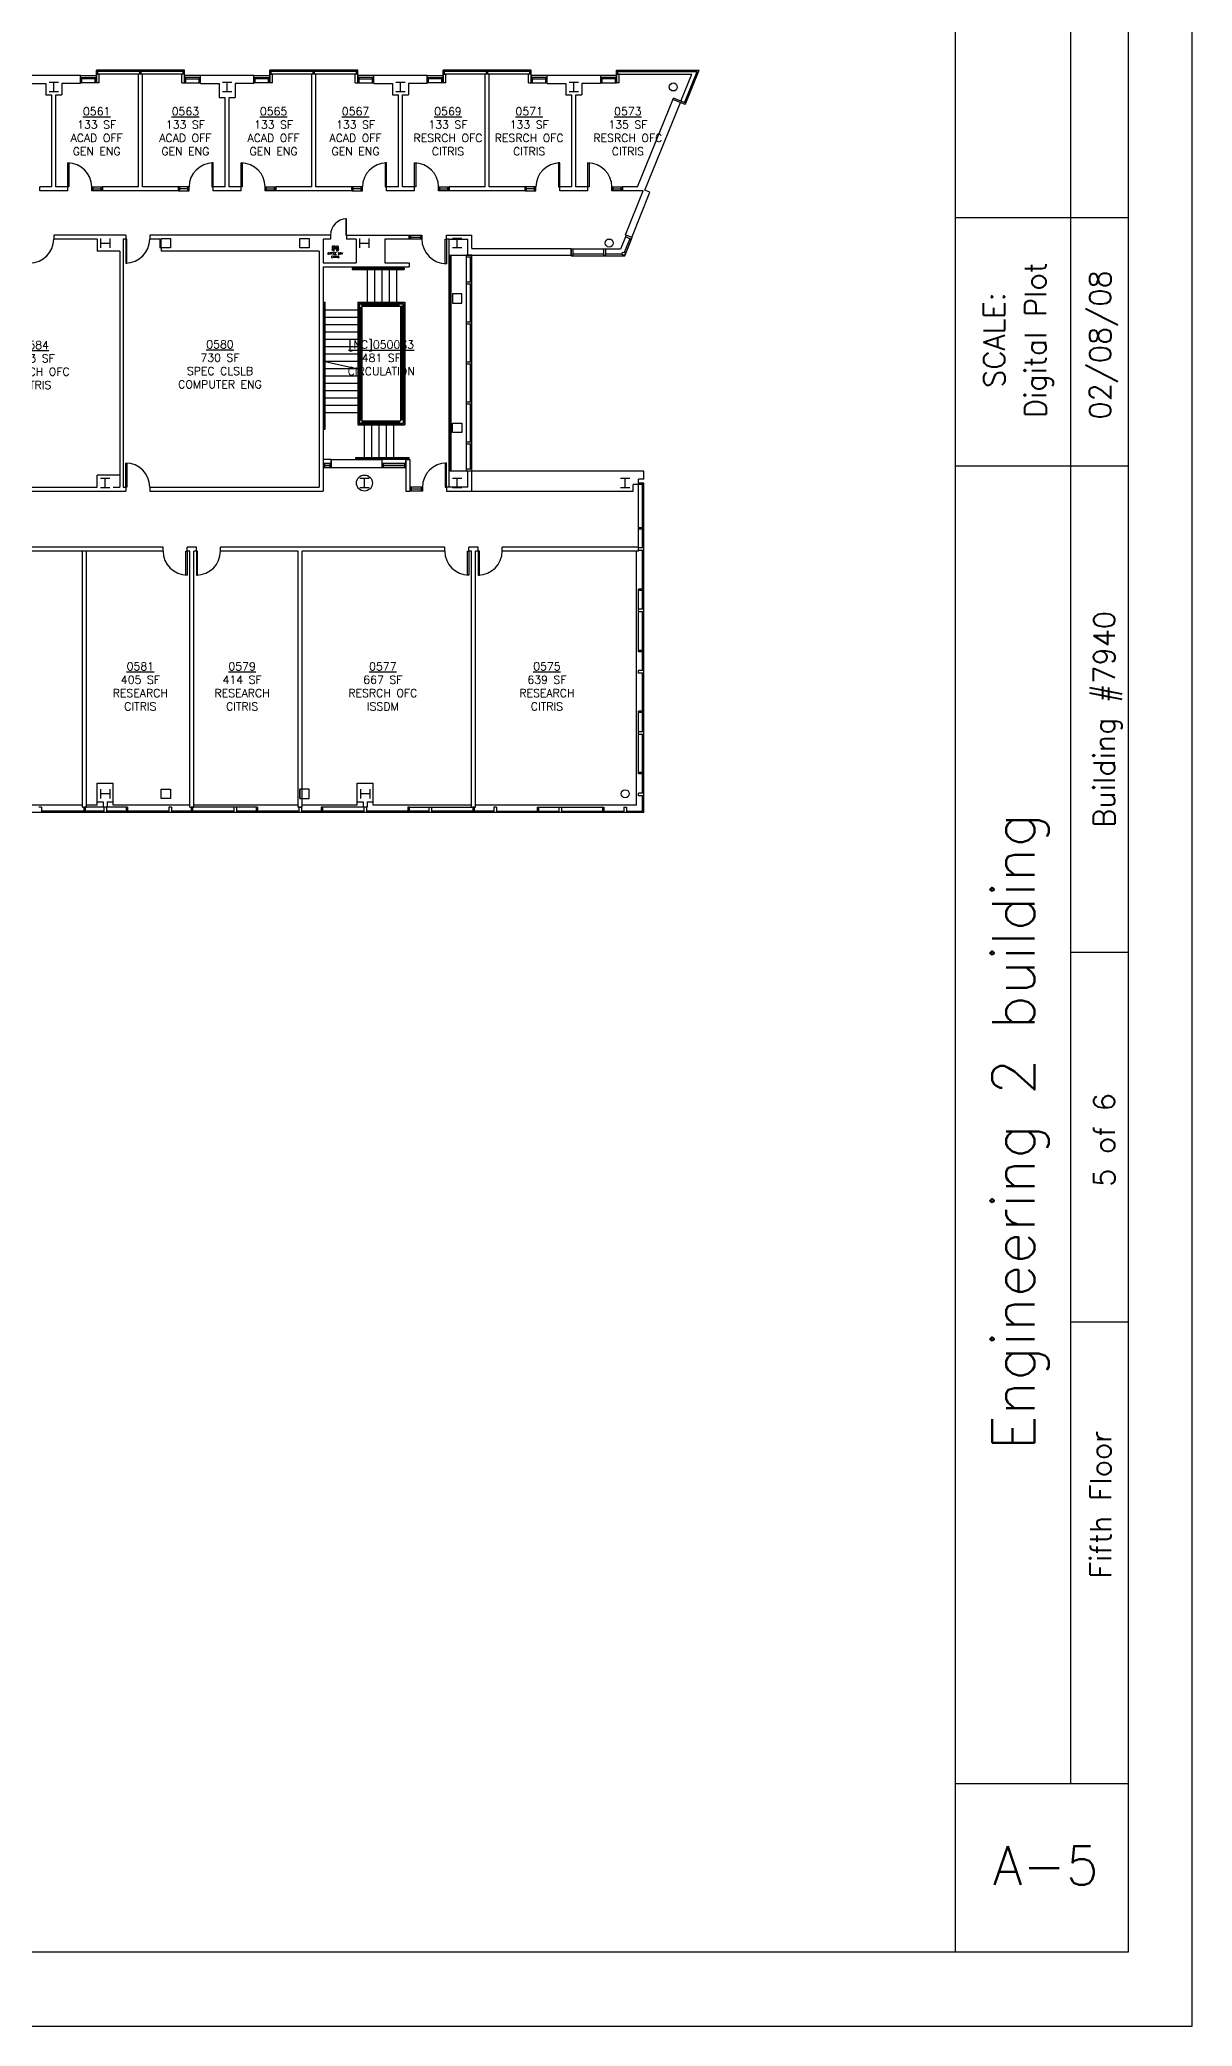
# Model space of a CAD drawing. Header units: inches. Extents: x 694 to 6809, y 464 to 5051.
# Drawn here: x 5081 to 6809, y 464 to 3444 of the extents above; entities that cross this region are included whole.
import ezdxf
from ezdxf.enums import TextEntityAlignment as Align

# ---------------------------------------------------------------- set-up
doc = ezdxf.new("R2010")
doc.units = ezdxf.units.IN
doc.header["$LTSCALE"] = 48
doc.header["$MEASUREMENT"] = 0
for name, color, linetype in [('a-anno-mtlb', 7, 'Continuous'), ('A-AREA-IDEN-UCSC', 7, 'Continuous'), ('a-cols', 1, 'Continuous'), ('a-door', 3, 'Continuous'), ('a-flor-hral', 4, 'Continuous'), ('a-flor-strs', 9, 'Continuous'), ('a-glaz', 5, 'Continuous'), ('a-wall', 7, 'Continuous')]:
    doc.layers.add(name, color=color, linetype=linetype)
doc.styles.get("Standard").update_dxf_attribs({"font": 'romans.shx'})

# ---------------------------------------------------------------- blocks, each defined once
blk = doc.blocks.new('A-ANNO-MTLB')
at = {"layer": 'a-anno-mtlb'}
for p, q in [((5143.6, 99.5), (5143.6, 3995.9)), ((5298.1, 324.6), (5298.1, 3995.9)), ((5375.3, 2421.6), (5143.6, 2421.6)), ((5143.6, 2089.8), (5375.3, 2089.8)), ((5375.3, 1437.7), (5298.1, 1437.7)), ((5375.3, 942.8), (5298.1, 942.8)), ((5375.3, 324.6), (5143.6, 324.6))]:
    blk.add_line(p, q, dxfattribs=at)
for points in [[(5460.6, 4095.5), (0, 4095.5), (0, 0), (5460.6, 0)], [(170.6, 99.5), (5375.3, 99.5), (5375.3, 3995.9), (170.6, 3995.9)]]:
    blk.add_lwpolyline(points, close=True, dxfattribs=at)
at = {"layer": 'a-anno-mtlb', "insert": (5195.4, 2258.1), "char_height": 28.44, "width": 270.187, "attachment_point": 5, "rotation": 90}
blk.add_mtext('SCALE:', dxfattribs=at)
at = {"layer": 'a-anno-mtlb'}
for tag, height, p in [('SYSTEM', 56.9, (5218.6, 3186.2)), ('ADDRESS', 28.4, (5336.8, 3182.1)), ('SCALE', 28.4, (5250.6, 2258.1)), ('DATE', 28.4, (5337.2, 2251.5)), ('BLDG_ID', 28.4, (5342.9, 1750.3)), ('BLDG_NAME', 56.9, (5221.1, 1198.2)), ('FLOOR_ID', 28.4, (5342.9, 1187)), ('FLOOR_NAME', 28.4, (5338, 698.6))]:
    blk.add_attdef(tag, text='', height=height, rotation=90, dxfattribs=at).set_placement(p, align=Align.MIDDLE_CENTER)
blk.add_attdef('NUMBER', text='', height=51.8, dxfattribs=at).set_placement((5264.6, 215.3), align=Align.MIDDLE_CENTER)

msp = doc.modelspace()

# ---------------------------------------------------------------- linework, layer by layer
at = {"layer": 'a-cols'}
for p, q in [((5095.1, 3379.7), (5109.1, 3379.7)), ((5102.1, 3365.7), (5102.1, 3379.7)), ((5355.1, 3379.7), (5369.1, 3379.7)), ((5362.1, 3365.7), (5362.1, 3379.7)), ((5615.1, 3379.7), (5629.1, 3379.7)), ((5622.1, 3365.7), (5622.1, 3379.7)), ((5875.1, 3379.7), (5889.1, 3379.7)), ((5882.1, 3365.7), (5882.1, 3379.7)), ((5095.1, 3365.7), (5109.1, 3365.7)), ((5355.1, 3365.7), (5369.1, 3365.7)), ((5615.1, 3365.7), (5629.1, 3365.7)), ((5875.1, 3365.7), (5889.1, 3365.7)), ((5172.1, 3145.7), (5172.1, 3131.7)), ((5172.1, 3138.7), (5186.1, 3138.7)), ((5186.1, 3145.7), (5186.1, 3131.7)), ((5263.1, 3145.7), (5277.1, 3145.7)), ((5263.1, 3131.7), (5263.1, 3145.7)), ((5277.1, 3131.7), (5263.1, 3131.7)), ((5277.1, 3145.7), (5277.1, 3131.7)), ((5471.1, 3145.7), (5485.1, 3145.7)), ((5471.1, 3131.7), (5471.1, 3145.7)), ((5485.1, 3131.7), (5471.1, 3131.7)), ((5485.1, 3145.7), (5485.1, 3131.7)), ((5561.1, 3131.7), (5561.1, 3145.7)), ((5561.1, 3138.7), (5575.1, 3138.7)), ((5575.1, 3131.7), (5575.1, 3145.7)), ((5714.1, 3145.7), (5700.1, 3145.7)), ((5714.1, 3131.7), (5700.1, 3131.7)), ((5707.1, 3131.7), (5707.1, 3145.7)), ((5700.1, 3062.7), (5700.1, 3048.7)), ((5714.1, 3062.7), (5700.1, 3062.7)), ((5700.1, 3048.7), (5714.1, 3048.7)), ((5714.1, 3048.7), (5714.1, 3062.7)), ((5700.1, 2854.7), (5700.1, 2868.7)), ((5700.1, 2868.7), (5714.1, 2868.7)), ((5714.1, 2868.7), (5714.1, 2854.7)), ((5714.1, 2854.7), (5700.1, 2854.7)), ((5186.1, 2785.7), (5172.1, 2785.7)), ((5186.1, 2771.7), (5172.1, 2771.7)), ((5179.1, 2771.7), (5179.1, 2785.7)), ((5575.1, 2785.7), (5561.1, 2785.7)), ((5575.1, 2771.7), (5561.1, 2771.7)), ((5568.1, 2771.7), (5568.1, 2785.7)), ((5714.1, 2785.7), (5700.1, 2785.7)), ((5714.1, 2771.7), (5700.1, 2771.7)), ((5707.1, 2771.7), (5707.1, 2785.7)), ((5966.1, 2785.7), (5952.1, 2785.7)), ((5966.1, 2771.7), (5952.1, 2771.7)), ((5959.1, 2771.7), (5959.1, 2785.7)), ((5172.1, 2319.7), (5172.1, 2305.7)), ((5186.1, 2312.7), (5172.1, 2312.7)), ((5186.1, 2319.7), (5186.1, 2305.7)), ((5263.1, 2319.7), (5277.1, 2319.7)), ((5263.1, 2305.7), (5263.1, 2319.7)), ((5277.1, 2305.7), (5263.1, 2305.7)), ((5277.1, 2319.7), (5277.1, 2305.7)), ((5485.1, 2319.7), (5471.1, 2319.7)), ((5471.1, 2319.7), (5471.1, 2305.7)), ((5471.1, 2305.7), (5485.1, 2305.7)), ((5485.1, 2305.7), (5485.1, 2319.7)), ((5562.1, 2319.7), (5562.1, 2305.7)), ((5576.1, 2312.7), (5562.1, 2312.7)), ((5576.1, 2319.7), (5576.1, 2305.7))]:
    msp.add_line(p, q, dxfattribs=at)
for centre, radius in [((6031.1, 3372.7), 6), ((5935.1, 3138.7), 6), ((5568, 2778.7), 12), ((5959.1, 2312.7), 6)]:
    msp.add_circle(centre, radius, dxfattribs=at)
at = {"layer": 'a-door'}
for p, q in [((5123.1, 3222.7), (5123.1, 3258.7)), ((5123.1, 3258.7), (5124.9, 3258.7)), ((5124.9, 3258.7), (5124.9, 3222.7)), ((5341.1, 3258.7), (5339.3, 3258.7)), ((5339.3, 3258.7), (5339.3, 3222.7)), ((5341.1, 3222.7), (5341.1, 3258.7)), ((5383.1, 3222.7), (5383.1, 3258.7)), ((5383.1, 3258.7), (5384.9, 3258.7)), ((5384.9, 3258.7), (5384.9, 3222.7)), ((5601.1, 3258.7), (5599.3, 3258.7)), ((5599.3, 3258.7), (5599.3, 3222.7)), ((5601.1, 3222.7), (5601.1, 3258.7)), ((5643.1, 3222.7), (5643.1, 3258.7)), ((5643.1, 3258.7), (5644.9, 3258.7)), ((5644.9, 3258.7), (5644.9, 3222.7)), ((5861.1, 3258.7), (5859.3, 3258.7)), ((5859.3, 3258.7), (5859.3, 3222.7)), ((5861.1, 3222.7), (5861.1, 3258.7)), ((5903.1, 3222.7), (5903.1, 3258.7)), ((5903.1, 3258.7), (5904.9, 3258.7)), ((5904.9, 3258.7), (5904.9, 3222.7)), ((5124.9, 3222.7), (5123.1, 3222.7)), ((5339.3, 3222.7), (5341.1, 3222.7)), ((5384.9, 3222.7), (5383.1, 3222.7)), ((5599.3, 3222.7), (5601.1, 3222.7)), ((5644.9, 3222.7), (5643.1, 3222.7)), ((5859.3, 3222.7), (5861.1, 3222.7)), ((5904.9, 3222.7), (5903.1, 3222.7)), ((5541.1, 3174.7), (5539.9, 3174.7)), ((5539.9, 3174.7), (5539.9, 3150.7)), ((5541.1, 3150.7), (5541.1, 3174.7)), ((5210.1, 3144.7), (5210.1, 3108.7)), ((5211.9, 3144.7), (5210.1, 3144.7)), ((5211.9, 3108.7), (5211.9, 3144.7)), ((5539.9, 3150.7), (5541.1, 3150.7)), ((5689.3, 3107.7), (5689.3, 3144.7)), ((5689.3, 3144.7), (5691.1, 3144.7)), ((5691.1, 3144.7), (5691.1, 3107.7)), ((5210.1, 3108.7), (5211.9, 3108.7)), ((5691.1, 3107.7), (5689.3, 3107.7)), ((5210.1, 2772.7), (5210.1, 2808.7)), ((5210.1, 2808.7), (5211.9, 2808.7)), ((5211.9, 2808.7), (5211.9, 2772.7)), ((5691.1, 2808.7), (5689.3, 2808.7)), ((5689.3, 2808.7), (5689.3, 2772.7)), ((5691.1, 2772.7), (5691.1, 2808.7)), ((5211.9, 2772.7), (5210.1, 2772.7)), ((5689.3, 2772.7), (5691.1, 2772.7)), ((5300.3, 2640.7), (5300.3, 2676.7)), ((5300.3, 2676.7), (5302.1, 2676.7)), ((5302.1, 2676.7), (5302.1, 2640.7)), ((5316.1, 2676.7), (5316.1, 2640.7)), ((5317.9, 2676.7), (5316.1, 2676.7)), ((5317.9, 2640.7), (5317.9, 2676.7)), ((5722.8, 2640.7), (5722.8, 2676.7)), ((5722.8, 2676.7), (5724.6, 2676.7)), ((5724.6, 2676.7), (5724.6, 2640.7)), ((5738.6, 2676.7), (5738.6, 2640.7)), ((5740.4, 2676.7), (5738.6, 2676.7)), ((5740.4, 2640.7), (5740.4, 2676.7)), ((5302.1, 2640.7), (5300.3, 2640.7)), ((5316.1, 2640.7), (5317.9, 2640.7)), ((5724.6, 2640.7), (5722.8, 2640.7)), ((5738.6, 2640.7), (5740.4, 2640.7))]:
    msp.add_line(p, q, dxfattribs=at)
for centre, radius, start, end in [((5123.1, 3222.7), 36, 0, 90), ((5341.1, 3222.7), 36, 90, 180), ((5383.1, 3222.7), 36, 0, 90), ((5601.1, 3222.7), 36, 90, 180), ((5643.1, 3222.7), 36, 0, 90), ((5861.1, 3222.7), 36, 90, 180), ((5903.1, 3222.7), 36, 0, 90), ((5541.1, 3150.7), 24, 90, 180), ((5066.1, 3144.7), 36, 270, 0), ((5210.1, 3144.7), 36, 270, 0), ((5691.1, 3144.7), 37, 180, 270), ((5210.1, 2772.7), 36, 0, 90), ((5691.1, 2772.7), 36, 90, 180), ((5302.1, 2676.7), 36, 180, 270), ((5316.1, 2676.7), 36, 270, 0), ((5724.6, 2676.7), 36, 180, 270), ((5738.6, 2676.7), 36, 270, 0)]:
    msp.add_arc(centre, radius, start, end, dxfattribs=at)
at = {"layer": 'a-flor-hral', "ltscale": 0.4}
for p, q in [((5549.6, 3101.2), (5627.6, 3101.2)), ((5549.6, 3101.2), (5549.6, 3099.2)), ((5549.6, 3099.2), (5627.6, 3099.2)), ((5627.6, 3101.2), (5627.6, 3099.2)), ((5507.1, 3050.2), (5509.1, 3050.2)), ((5507.1, 2961.6), (5507.1, 3050.2)), ((5509.1, 2961.2), (5509.1, 3050.2)), ((5558.1, 3050.2), (5628.6, 3050.2)), ((5560.1, 3048.2), (5626.6, 3048.2))]:
    msp.add_line(p, q, dxfattribs=at)
at = {"layer": 'a-flor-hral'}
for p, q in [((5695.1, 2796.7), (5695.1, 3120.7)), ((5695.1, 3120.7), (5696.1, 3120.7)), ((5696.1, 2796.7), (5696.1, 3120.7)), ((5697.1, 2796.7), (5697.1, 3120.7)), ((5697.1, 3120.7), (5698.1, 3120.7)), ((5698.1, 2796.7), (5698.1, 3120.7)), ((5558.1, 3050.2), (5558.1, 2866.2)), ((5560.1, 3048.2), (5560.1, 2868.2)), ((5561.1, 3041.2), (5563.6, 3041.2)), ((5561.1, 3041.2), (5561.1, 3040.2)), ((5561.1, 3040.2), (5563.6, 3040.2)), ((5561.6, 3042.2), (5561.6, 3041.2)), ((5561.6, 3042.2), (5563.1, 3042.2)), ((5561.6, 3040.2), (5561.6, 2985.7)), ((5563.1, 3041.2), (5563.1, 3042.2)), ((5563.1, 2985.7), (5563.1, 3040.2)), ((5563.6, 3040.2), (5563.6, 3041.2)), ((5564.1, 3046.7), (5565.1, 3046.7)), ((5564.1, 3045.2), (5564.1, 3046.7)), ((5565.1, 3046.7), (5564.1, 3046.7)), ((5564.1, 3045.2), (5565.1, 3045.2)), ((5565.1, 3045.2), (5564.1, 3045.2)), ((5565.1, 3044.7), (5565.1, 3047.2)), ((5566.1, 3047.2), (5565.1, 3047.2)), ((5566.1, 3044.7), (5565.1, 3044.7)), ((5566.1, 3044.7), (5566.1, 3047.2)), ((5566.1, 3046.7), (5618.1, 3046.7)), ((5566.1, 3045.2), (5618.1, 3045.2)), ((5618.1, 3047.2), (5619.1, 3047.2)), ((5618.1, 3044.7), (5618.1, 3047.2)), ((5618.1, 3044.7), (5619.1, 3044.7)), ((5619.1, 3044.7), (5619.1, 3047.2)), ((5619.1, 3046.7), (5620.1, 3046.7)), ((5619.1, 3045.2), (5620.1, 3045.2)), ((5620.1, 3045.2), (5620.1, 3046.7)), ((5625.6, 3043.2), (5623.1, 3043.2)), ((5623.1, 3042.2), (5623.1, 3043.2)), ((5625.6, 3042.2), (5623.1, 3042.2)), ((5625.1, 3044.2), (5623.6, 3044.2)), ((5623.6, 3043.2), (5623.6, 3044.2)), ((5623.6, 2985.7), (5623.6, 3042.2)), ((5625.1, 3044.2), (5625.1, 3043.2)), ((5625.1, 3042.2), (5625.1, 2985.7)), ((5625.6, 3043.2), (5625.6, 3042.2)), ((5626.6, 3048.2), (5626.6, 2868.2)), ((5628.6, 3050.2), (5628.6, 2866.2)), ((5561.1, 2985.7), (5563.6, 2985.7)), ((5561.1, 2985.7), (5561.1, 2984.7)), ((5561.1, 2984.7), (5563.6, 2984.7)), ((5561.6, 2984.7), (5561.6, 2930.7)), ((5563.1, 2930.7), (5563.1, 2984.7)), ((5563.6, 2984.7), (5563.6, 2985.7)), ((5625.6, 2985.7), (5623.1, 2985.7)), ((5623.1, 2984.7), (5623.1, 2985.7)), ((5625.6, 2984.7), (5623.1, 2984.7)), ((5623.6, 2930.7), (5623.6, 2984.7)), ((5625.1, 2984.7), (5625.1, 2930.7)), ((5625.6, 2985.7), (5625.6, 2984.7)), ((5507.1, 2859.7), (5507.1, 2961.6)), ((5509.1, 2859.7), (5509.1, 2961.2)), ((5561.1, 2930.7), (5563.6, 2930.7)), ((5561.1, 2930.7), (5561.1, 2929.7)), ((5561.1, 2929.7), (5563.6, 2929.7)), ((5561.6, 2929.7), (5561.6, 2875.7)), ((5563.1, 2875.7), (5563.1, 2929.7)), ((5563.6, 2930.7), (5563.6, 2929.7)), ((5625.6, 2930.7), (5623.1, 2930.7)), ((5623.1, 2930.7), (5623.1, 2929.7)), ((5625.6, 2929.7), (5623.1, 2929.7)), ((5623.6, 2875.7), (5623.6, 2929.7)), ((5625.1, 2929.7), (5625.1, 2875.7)), ((5625.6, 2930.7), (5625.6, 2929.7)), ((5558.1, 2866.2), (5628.6, 2866.2)), ((5560.1, 2868.2), (5626.6, 2868.2)), ((5561.1, 2875.7), (5561.1, 2874.7)), ((5561.1, 2875.7), (5563.6, 2875.7)), ((5561.1, 2874.7), (5563.6, 2874.7)), ((5561.6, 2874.7), (5561.6, 2873.7)), ((5561.6, 2873.7), (5563.1, 2873.7)), ((5563.1, 2873.7), (5563.1, 2874.7)), ((5563.6, 2874.7), (5563.6, 2875.7)), ((5564.1, 2871.2), (5565.1, 2871.2)), ((5564.1, 2871.2), (5564.1, 2869.7)), ((5565.1, 2871.2), (5564.1, 2871.2)), ((5564.1, 2869.7), (5565.1, 2869.7)), ((5565.1, 2869.7), (5564.1, 2869.7)), ((5565.1, 2871.7), (5565.1, 2869.2)), ((5566.1, 2871.7), (5565.1, 2871.7)), ((5566.1, 2869.2), (5565.1, 2869.2)), ((5566.1, 2871.7), (5566.1, 2869.2)), ((5566.1, 2871.2), (5618.1, 2871.2)), ((5566.1, 2869.7), (5618.1, 2869.7)), ((5618.1, 2871.7), (5618.1, 2869.2)), ((5618.1, 2871.7), (5619.1, 2871.7)), ((5618.1, 2869.2), (5619.1, 2869.2)), ((5619.1, 2871.7), (5619.1, 2869.2)), ((5619.1, 2871.2), (5620.1, 2871.2)), ((5619.1, 2869.7), (5620.1, 2869.7)), ((5620.1, 2871.2), (5620.1, 2869.7)), ((5625.6, 2875.7), (5623.1, 2875.7)), ((5623.1, 2874.7), (5623.1, 2875.7)), ((5625.6, 2874.7), (5623.1, 2874.7)), ((5623.6, 2873.7), (5623.6, 2874.7)), ((5625.1, 2873.7), (5623.6, 2873.7)), ((5625.1, 2874.7), (5625.1, 2873.7)), ((5625.6, 2875.7), (5625.6, 2874.7)), ((5507.1, 2859.7), (5509.1, 2859.7)), ((5555.1, 2817.2), (5635.1, 2817.2)), ((5555.1, 2815.2), (5555.1, 2817.2)), ((5555.1, 2815.2), (5635.1, 2815.2)), ((5635.1, 2815.2), (5635.1, 2817.2)), ((5696.1, 2796.7), (5695.1, 2796.7)), ((5698.1, 2796.7), (5697.1, 2796.7))]:
    msp.add_line(p, q, dxfattribs=at)
at = {"layer": 'a-flor-strs', "ltscale": 0.4}
for p, q in [((5572.6, 3050.2), (5572.6, 3099.2)), ((5583.6, 3050.2), (5583.6, 3099.2)), ((5594.6, 3050.2), (5594.6, 3099.2)), ((5605.6, 3050.2), (5605.6, 3099.2)), ((5616.6, 3050.2), (5616.6, 3099.2)), ((5558.1, 3038.2), (5509.1, 3038.2)), ((5558.1, 3027.2), (5509.1, 3027.2)), ((5558.1, 3016.2), (5509.1, 3016.2)), ((5558.1, 3005.2), (5509.1, 3005.2)), ((5558.1, 2994.2), (5509.1, 2994.2)), ((5558.1, 2983.2), (5509.1, 2983.2)), ((5558.1, 2972.2), (5509.1, 2972.2)), ((5558.1, 2961.2), (5509.1, 2961.2)), ((5567.6, 2866.2), (5567.6, 2817.2)), ((5578.6, 2866.2), (5578.6, 2817.2)), ((5589.6, 2866.2), (5589.6, 2817.2)), ((5600.6, 2866.2), (5600.6, 2817.2)), ((5611.6, 2866.2), (5611.6, 2817.2))]:
    msp.add_line(p, q, dxfattribs=at)
at = {"layer": 'a-flor-strs'}
for p, q in [((5509.1, 2961.2), (5558.1, 2950.2)), ((5558.1, 2950.2), (5509.1, 2950.2)), ((5558.1, 2939.2), (5509.1, 2939.2)), ((5558.1, 2928.2), (5509.1, 2928.2)), ((5558.1, 2917.2), (5509.1, 2917.2)), ((5558.1, 2906.2), (5509.1, 2906.2)), ((5558.1, 2895.2), (5509.1, 2895.2)), ((5558.1, 2884.2), (5509.1, 2884.2))]:
    msp.add_line(p, q, dxfattribs=at)
at = {"layer": 'a-glaz'}
for p, q in [((5298.1, 3397.7), (5166.1, 3397.7)), ((5166.1, 3391.7), (5166.1, 3397.7)), ((5168.1, 3391.7), (5168.1, 3397.7)), ((5231.1, 3391.7), (5231.1, 3397.7)), ((5233.1, 3391.7), (5233.1, 3397.7)), ((5296.1, 3391.7), (5296.1, 3397.7)), ((5298.1, 3391.7), (5298.1, 3397.7)), ((5558.1, 3397.7), (5426.1, 3397.7)), ((5426.1, 3391.7), (5426.1, 3397.7)), ((5428.1, 3391.7), (5428.1, 3397.7)), ((5491.1, 3391.7), (5491.1, 3397.7)), ((5493.1, 3391.7), (5493.1, 3397.7)), ((5556.1, 3391.7), (5556.1, 3397.7)), ((5558.1, 3391.7), (5558.1, 3397.7)), ((5818.1, 3397.7), (5686.1, 3397.7)), ((5686.1, 3391.7), (5686.1, 3397.7)), ((5688.1, 3391.7), (5688.1, 3397.7)), ((5751.1, 3391.7), (5751.1, 3397.7)), ((5753.1, 3391.7), (5753.1, 3397.7)), ((5816.1, 3391.7), (5816.1, 3397.7)), ((5818.1, 3391.7), (5818.1, 3397.7)), ((5946.1, 3397.7), (6070, 3397.7)), ((5946.1, 3391.7), (5946.1, 3397.7)), ((5948.1, 3391.7), (5948.1, 3397.7)), ((6050, 3348.2), (6070, 3397.7)), ((5142.1, 3389.7), (5166.1, 3389.7)), ((5142.1, 3378.7), (5142.1, 3389.7)), ((5142.1, 3386.7), (5166.1, 3386.7)), ((5166.1, 3378.7), (5142.1, 3378.7)), ((5144.1, 3378.7), (5144.1, 3386.7)), ((5164.1, 3384.7), (5144.1, 3384.7)), ((5164.1, 3378.7), (5164.1, 3386.7)), ((5298.1, 3391.7), (5166.1, 3391.7)), ((5166.1, 3389.7), (5166.1, 3378.7)), ((5231.1, 3395.7), (5168.1, 3395.7)), ((5296.1, 3395.7), (5233.1, 3395.7)), ((5322.1, 3389.7), (5298.1, 3389.7)), ((5298.1, 3389.7), (5298.1, 3378.7)), ((5322.1, 3386.7), (5298.1, 3386.7)), ((5298.1, 3378.7), (5322.1, 3378.7)), ((5300.1, 3378.7), (5300.1, 3386.7)), ((5300.1, 3384.7), (5320.1, 3384.7)), ((5320.1, 3378.7), (5320.1, 3386.7)), ((5322.1, 3378.7), (5322.1, 3389.7)), ((5402.1, 3389.7), (5426.1, 3389.7)), ((5402.1, 3378.7), (5402.1, 3389.7)), ((5402.1, 3386.7), (5426.1, 3386.7)), ((5426.1, 3378.7), (5402.1, 3378.7)), ((5404.1, 3378.7), (5404.1, 3386.7)), ((5424.1, 3384.7), (5404.1, 3384.7)), ((5424.1, 3378.7), (5424.1, 3386.7)), ((5558.1, 3391.7), (5426.1, 3391.7)), ((5426.1, 3389.7), (5426.1, 3378.7)), ((5491.1, 3395.7), (5428.1, 3395.7)), ((5556.1, 3395.7), (5493.1, 3395.7)), ((5582.1, 3389.7), (5558.1, 3389.7)), ((5558.1, 3389.7), (5558.1, 3378.7)), ((5582.1, 3386.7), (5558.1, 3386.7)), ((5558.1, 3378.7), (5582.1, 3378.7)), ((5560.1, 3378.7), (5560.1, 3386.7)), ((5560.1, 3384.7), (5580.1, 3384.7)), ((5580.1, 3378.7), (5580.1, 3386.7)), ((5582.1, 3378.7), (5582.1, 3389.7)), ((5662.1, 3389.7), (5686.1, 3389.7)), ((5662.1, 3378.7), (5662.1, 3389.7)), ((5662.1, 3386.7), (5686.1, 3386.7)), ((5686.1, 3378.7), (5662.1, 3378.7)), ((5664.1, 3378.7), (5664.1, 3386.7)), ((5684.1, 3384.7), (5664.1, 3384.7)), ((5684.1, 3378.7), (5684.1, 3386.7)), ((5818.1, 3391.7), (5686.1, 3391.7)), ((5686.1, 3389.7), (5686.1, 3378.7)), ((5751.1, 3395.7), (5688.1, 3395.7)), ((5816.1, 3395.7), (5753.1, 3395.7)), ((5842.1, 3389.7), (5818.1, 3389.7)), ((5818.1, 3389.7), (5818.1, 3378.7)), ((5842.1, 3386.7), (5818.1, 3386.7)), ((5818.1, 3378.7), (5842.1, 3378.7)), ((5820.1, 3378.7), (5820.1, 3386.7)), ((5820.1, 3384.7), (5840.1, 3384.7)), ((5840.1, 3378.7), (5840.1, 3386.7)), ((5842.1, 3378.7), (5842.1, 3389.7)), ((5946.1, 3389.7), (5922.1, 3389.7)), ((5922.1, 3389.7), (5922.1, 3378.7)), ((5946.1, 3386.7), (5922.1, 3386.7)), ((5922.1, 3378.7), (5946.1, 3378.7)), ((5924.1, 3386.7), (5924.1, 3378.7)), ((5944.1, 3384.7), (5924.1, 3384.7)), ((5944.1, 3386.7), (5944.1, 3378.7)), ((5946.1, 3391.7), (6058.9, 3391.7)), ((5946.1, 3378.7), (5946.1, 3389.7)), ((5948.1, 3395.7), (6067, 3395.7)), ((6042.6, 3351.2), (6058.9, 3391.7)), ((6048.1, 3349), (6067, 3395.7)), ((6050, 3348.2), (6042.6, 3351.2)), ((5159.1, 3222.7), (5175.1, 3222.7)), ((5159.1, 3216.7), (5159.1, 3222.7)), ((5161.1, 3216.7), (5161.1, 3222.7)), ((5161.1, 3219.7), (5173.1, 3219.7)), ((5173.1, 3216.7), (5173.1, 3222.7)), ((5175.1, 3222.7), (5175.1, 3216.7)), ((5305.1, 3222.7), (5289.1, 3222.7)), ((5289.1, 3222.7), (5289.1, 3216.7)), ((5291.1, 3216.7), (5291.1, 3222.7)), ((5303.1, 3219.7), (5291.1, 3219.7)), ((5303.1, 3216.7), (5303.1, 3222.7)), ((5305.1, 3216.7), (5305.1, 3222.7)), ((5419.1, 3222.7), (5435.1, 3222.7)), ((5419.1, 3216.7), (5419.1, 3222.7)), ((5421.1, 3216.7), (5421.1, 3222.7)), ((5421.1, 3219.7), (5433.1, 3219.7)), ((5433.1, 3216.7), (5433.1, 3222.7)), ((5435.1, 3222.7), (5435.1, 3216.7)), ((5565.1, 3222.7), (5549.1, 3222.7)), ((5549.1, 3222.7), (5549.1, 3216.7)), ((5551.1, 3216.7), (5551.1, 3222.7)), ((5563.1, 3219.7), (5551.1, 3219.7)), ((5563.1, 3216.7), (5563.1, 3222.7)), ((5565.1, 3216.7), (5565.1, 3222.7)), ((5679.1, 3222.7), (5695.1, 3222.7)), ((5679.1, 3216.7), (5679.1, 3222.7)), ((5681.1, 3216.7), (5681.1, 3222.7)), ((5681.1, 3219.7), (5693.1, 3219.7)), ((5693.1, 3216.7), (5693.1, 3222.7)), ((5695.1, 3222.7), (5695.1, 3216.7)), ((5825.1, 3222.7), (5809.1, 3222.7)), ((5809.1, 3222.7), (5809.1, 3216.7)), ((5811.1, 3216.7), (5811.1, 3222.7)), ((5823.1, 3219.7), (5811.1, 3219.7)), ((5823.1, 3216.7), (5823.1, 3222.7)), ((5825.1, 3216.7), (5825.1, 3222.7)), ((5939.1, 3222.7), (5955.1, 3222.7)), ((5939.1, 3216.7), (5939.1, 3222.7)), ((5941.1, 3216.7), (5941.1, 3222.7)), ((5941.1, 3219.7), (5953.1, 3219.7)), ((5953.1, 3216.7), (5953.1, 3222.7)), ((5955.1, 3222.7), (5955.1, 3216.7)), ((5175.1, 3216.7), (5159.1, 3216.7)), ((5289.1, 3216.7), (5305.1, 3216.7)), ((5435.1, 3216.7), (5419.1, 3216.7)), ((5549.1, 3216.7), (5565.1, 3216.7)), ((5695.1, 3216.7), (5679.1, 3216.7)), ((5809.1, 3216.7), (5825.1, 3216.7)), ((5955.1, 3216.7), (5939.1, 3216.7)), ((5635.1, 3150.7), (5654.1, 3150.7)), ((5635.1, 3144.7), (5635.1, 3150.7)), ((5654.1, 3144.7), (5635.1, 3144.7)), ((5637.1, 3150.7), (5637.1, 3144.7)), ((5637.1, 3147.7), (5652.1, 3147.7)), ((5652.1, 3150.7), (5652.1, 3144.7)), ((5654.1, 3150.7), (5654.1, 3144.7)), ((5952, 3129.7), (5878.1, 3129.7)), ((5878.1, 3129.7), (5878.1, 3119.7)), ((5881.1, 3120.7), (5881.1, 3129.7)), ((5927.1, 3120.7), (5927.1, 3129.7)), ((5930.1, 3120.7), (5930.1, 3129.7)), ((5960.4, 3150.6), (5952, 3129.7)), ((5965.8, 3145.2), (5957.5, 3124.6)), ((5958.7, 3119.7), (5969.7, 3146.9)), ((5967.7, 3144.5), (5959.3, 3147.8)), ((5969.7, 3146.9), (5960.4, 3150.6)), ((5968.8, 3147.2), (5967.7, 3144.5)), ((5721.1, 2796.7), (5721.1, 3120.7)), ((5729.1, 3120.7), (5721.1, 3120.7)), ((5729.1, 3117.7), (5721.1, 3117.7)), ((5727.1, 3080.2), (5727.1, 3117.7)), ((5729.1, 2796.7), (5729.1, 3120.7)), ((5878.1, 3120.7), (5881.1, 3120.7)), ((5878.1, 3119.7), (5958.7, 3119.7)), ((5881.1, 3122.7), (5927.1, 3122.7)), ((5927.1, 3120.7), (5930.1, 3120.7)), ((5930.1, 3122.7), (5954.7, 3122.7)), ((5954.4, 3121.1), (5955.1, 3125)), ((5958.3, 3120.4), (5954.4, 3121.1)), ((5955.1, 3125), (5959.1, 3124.3)), ((5959.1, 3124.3), (5958.3, 3120.4)), ((5729.1, 3080.2), (5721.1, 3080.2)), ((5729.1, 3077.2), (5721.1, 3077.2)), ((5727.1, 3020.2), (5727.1, 3077.2)), ((5729.1, 3020.2), (5721.1, 3020.2)), ((5729.1, 3017.2), (5721.1, 3017.2)), ((5727.1, 2960.2), (5727.1, 3017.2)), ((5729.1, 2960.2), (5721.1, 2960.2)), ((5729.1, 2957.2), (5721.1, 2957.2)), ((5727.1, 2900.2), (5727.1, 2957.2)), ((5729.1, 2900.2), (5721.1, 2900.2)), ((5729.1, 2897.2), (5721.1, 2897.2)), ((5727.1, 2840.2), (5727.1, 2897.2)), ((5729.1, 2840.2), (5721.1, 2840.2)), ((5729.1, 2837.2), (5721.1, 2837.2)), ((5727.1, 2799.7), (5727.1, 2837.2)), ((5518.1, 2814.2), (5506.1, 2814.2)), ((5506.1, 2814.2), (5506.1, 2802.2)), ((5518.1, 2808.2), (5506.1, 2808.2)), ((5518.1, 2802.2), (5506.1, 2802.2)), ((5506.1, 2802.2), (5518.1, 2802.2)), ((5508.1, 2808.2), (5508.1, 2802.2)), ((5516.1, 2805.2), (5508.1, 2805.2)), ((5516.1, 2808.2), (5516.1, 2802.2)), ((5518.1, 2802.2), (5518.1, 2814.2)), ((5630.1, 2814.2), (5594.1, 2814.2)), ((5594.1, 2814.2), (5594.1, 2802.2)), ((5630.1, 2808.2), (5594.1, 2808.2)), ((5630.1, 2802.2), (5594.1, 2802.2)), ((5594.1, 2802.2), (5630.1, 2802.2)), ((5596.1, 2808.2), (5596.1, 2802.2)), ((5628.1, 2805.2), (5596.1, 2805.2)), ((5628.1, 2808.2), (5628.1, 2802.2)), ((5630.1, 2802.2), (5630.1, 2814.2)), ((5655.1, 2772.7), (5636.1, 2772.7)), ((5636.1, 2772.7), (5636.1, 2766.7)), ((5638.1, 2772.7), (5638.1, 2766.7)), ((5653.1, 2772.7), (5653.1, 2766.7)), ((5655.1, 2772.7), (5655.1, 2766.7)), ((5729.1, 2799.7), (5721.1, 2799.7)), ((5729.1, 2796.7), (5721.1, 2796.7)), ((5987.1, 2778.7), (5979.1, 2778.7)), ((5979.1, 2677.7), (5979.1, 2778.7)), ((5987.1, 2776.7), (5979.1, 2776.7)), ((5985.1, 2711.7), (5985.1, 2776.7)), ((5655.1, 2766.7), (5636.1, 2766.7)), ((5653.1, 2769.7), (5638.1, 2769.7)), ((5987.1, 2711.7), (5979.1, 2711.7)), ((5987.1, 2709.7), (5979.1, 2709.7)), ((5987.1, 2681.7), (5979.1, 2681.7)), ((5985.1, 2681.7), (5985.1, 2709.7)), ((5987.1, 2677.7), (5979.1, 2677.7)), ((5985.1, 2619.7), (5985.1, 2677.7)), ((5987.1, 2619.7), (5979.1, 2619.7)), ((5979.1, 2525.7), (5979.1, 2619.7)), ((5987.1, 2617.7), (5979.1, 2617.7)), ((5985.1, 2589.7), (5985.1, 2617.7)), ((5987.1, 2589.7), (5979.1, 2589.7)), ((5987.1, 2585.7), (5979.1, 2585.7)), ((5985.1, 2527.7), (5985.1, 2585.7)), ((5987.1, 2527.7), (5979.1, 2527.7)), ((5987.1, 2525.7), (5979.1, 2525.7)), ((5985.1, 2497.7), (5985.1, 2525.7)), ((5987.1, 2497.7), (5979.1, 2497.7)), ((5979.1, 2493.7), (5979.1, 2497.7)), ((5987.1, 2493.7), (5979.1, 2493.7)), ((5985.1, 2436.7), (5985.1, 2493.7)), ((5987.1, 2436.7), (5979.1, 2436.7)), ((5979.1, 2342.7), (5979.1, 2436.7)), ((5987.1, 2434.7), (5979.1, 2434.7)), ((5985.1, 2405.7), (5985.1, 2434.7)), ((5987.1, 2405.7), (5979.1, 2405.7)), ((5987.1, 2401.7), (5979.1, 2401.7)), ((5985.1, 2344.7), (5985.1, 2401.7)), ((5987.1, 2344.7), (5979.1, 2344.7)), ((5987.1, 2342.7), (5979.1, 2342.7)), ((5985.1, 2313.7), (5985.1, 2342.7)), ((5979.1, 2309.7), (5979.1, 2313.7)), ((5987.1, 2313.7), (5979.1, 2313.7)), ((5987.1, 2309.7), (5979.1, 2309.7)), ((5985.1, 2286.7), (5985.1, 2309.7)), ((5987.1, 2284.7), (3641, 2284.7)), ((5083.6, 2292.7), (5079.6, 2292.7)), ((5083.6, 2292.7), (5083.6, 2284.7)), ((5147.1, 2286.7), (5083.6, 2286.7)), ((5147.1, 2292.7), (5147.1, 2284.7)), ((5212.6, 2292.7), (5147.1, 2292.7)), ((5149.1, 2292.7), (5149.1, 2284.7)), ((5177.1, 2286.7), (5149.1, 2286.7)), ((5177.1, 2292.7), (5177.1, 2284.7)), ((5181.1, 2292.7), (5181.1, 2284.7)), ((5210.6, 2286.7), (5181.1, 2286.7)), ((5210.6, 2292.7), (5210.6, 2284.7)), ((5212.6, 2292.7), (5212.6, 2284.7)), ((5274.6, 2286.7), (5212.6, 2286.7)), ((5274.6, 2292.7), (5274.6, 2284.7)), ((5278.6, 2292.7), (5274.6, 2292.7)), ((5278.6, 2292.7), (5278.6, 2284.7)), ((5308.1, 2286.7), (5278.6, 2286.7)), ((5308.1, 2292.7), (5308.1, 2284.7)), ((5310.1, 2292.7), (5308.1, 2292.7)), ((5407.6, 2292.7), (5310.1, 2292.7)), ((5310.1, 2292.7), (5310.1, 2284.7)), ((5372.1, 2286.7), (5310.1, 2286.7)), ((5372.1, 2292.7), (5372.1, 2284.7)), ((5376.1, 2292.7), (5376.1, 2284.7)), ((5405.6, 2286.7), (5376.1, 2286.7)), ((5405.6, 2292.7), (5405.6, 2284.7)), ((5407.6, 2292.7), (5407.6, 2284.7)), ((5469.6, 2286.7), (5407.6, 2286.7)), ((5469.6, 2292.7), (5469.6, 2284.7)), ((5473.6, 2292.7), (5469.6, 2292.7)), ((5473.6, 2292.7), (5473.6, 2284.7)), ((5503.1, 2286.7), (5473.6, 2286.7)), ((5503.1, 2292.7), (5503.1, 2284.7)), ((5571.1, 2292.7), (5503.1, 2292.7)), ((5505.1, 2292.7), (5505.1, 2284.7)), ((5567.1, 2286.7), (5505.1, 2286.7)), ((5567.1, 2292.7), (5567.1, 2284.7)), ((5571.1, 2292.7), (5571.1, 2284.7)), ((5633.1, 2286.7), (5571.1, 2286.7)), ((5633.1, 2292.7), (5633.1, 2284.7)), ((5635.1, 2292.7), (5633.1, 2292.7)), ((5635.1, 2292.7), (5635.1, 2284.7)), ((5635.1, 2292.7), (5730.6, 2292.7)), ((5664.6, 2286.7), (5635.1, 2286.7)), ((5664.6, 2292.7), (5664.6, 2284.7)), ((5664.6, 2292.7), (5668.6, 2292.7)), ((5668.6, 2292.7), (5668.6, 2284.7)), ((5730.6, 2286.7), (5668.6, 2286.7)), ((5730.6, 2292.7), (5730.6, 2284.7)), ((5732.6, 2292.7), (5730.6, 2292.7)), ((5732.6, 2292.7), (5732.6, 2284.7)), ((5762.1, 2286.7), (5732.6, 2286.7)), ((5762.1, 2292.7), (5762.1, 2284.7)), ((5766.1, 2292.7), (5762.1, 2292.7)), ((5766.1, 2292.7), (5766.1, 2284.7)), ((5766.1, 2286.7), (5827.1, 2286.7)), ((5827.1, 2292.7), (5927.1, 2292.7)), ((5827.1, 2292.7), (5827.1, 2284.7)), ((5829.1, 2292.7), (5829.1, 2284.7)), ((5829.1, 2286.7), (5859.6, 2286.7)), ((5859.6, 2292.7), (5859.6, 2284.7)), ((5859.6, 2292.7), (5863.6, 2292.7)), ((5863.6, 2292.7), (5863.6, 2284.7)), ((5863.6, 2286.7), (5925.1, 2286.7)), ((5925.1, 2292.7), (5925.1, 2284.7)), ((5927.1, 2292.7), (5927.1, 2284.7)), ((5927.1, 2286.7), (5957.1, 2286.7)), ((5957.1, 2292.7), (5957.1, 2284.7)), ((5957.1, 2292.7), (5961.1, 2292.7)), ((5961.1, 2292.7), (5961.1, 2284.7)), ((5961.1, 2286.7), (5985.1, 2286.7))]:
    msp.add_line(p, q, dxfattribs=at)
at = {"layer": 'a-glaz', "ltscale": 0.333333}
msp.add_line((5987.1, 2284.7), (5987.1, 2778.7), dxfattribs=at)
at = {"layer": 'a-wall'}
for p, q in [((5142.1, 3389.7), (5062.1, 3389.7)), ((5062.1, 3377.7), (5090.1, 3377.7)), ((5090.1, 3377.7), (5090.1, 3360.7)), ((5114.1, 3377.7), (5114.1, 3360.7)), ((5142.1, 3377.7), (5114.1, 3377.7)), ((5142.1, 3377.7), (5142.1, 3389.7)), ((5166.1, 3378.7), (5166.1, 3391.7)), ((5166.1, 3391.7), (5170.1, 3391.7)), ((5170.1, 3378.7), (5166.1, 3378.7)), ((5170.1, 3378.7), (5170.1, 3391.7)), ((5229.1, 3222.7), (5229.1, 3391.7)), ((5235.1, 3391.7), (5229.1, 3391.7)), ((5235.1, 3222.7), (5235.1, 3391.7)), ((5294.1, 3378.7), (5294.1, 3391.7)), ((5298.1, 3391.7), (5294.1, 3391.7)), ((5294.1, 3378.7), (5298.1, 3378.7)), ((5298.1, 3378.7), (5298.1, 3391.7)), ((5322.1, 3377.7), (5322.1, 3389.7)), ((5402.1, 3389.7), (5322.1, 3389.7)), ((5322.1, 3377.7), (5350.1, 3377.7)), ((5350.1, 3377.7), (5350.1, 3356.7)), ((5374.1, 3377.7), (5374.1, 3356.7)), ((5402.1, 3377.7), (5374.1, 3377.7)), ((5402.1, 3377.7), (5402.1, 3389.7)), ((5426.1, 3378.7), (5426.1, 3391.7)), ((5426.1, 3391.7), (5430.1, 3391.7)), ((5430.1, 3378.7), (5426.1, 3378.7)), ((5430.1, 3378.7), (5430.1, 3391.7)), ((5489.1, 3222.7), (5489.1, 3391.7)), ((5495.1, 3391.7), (5489.1, 3391.7)), ((5495.1, 3222.7), (5495.1, 3391.7)), ((5554.1, 3378.7), (5554.1, 3391.7)), ((5558.1, 3391.7), (5554.1, 3391.7)), ((5554.1, 3378.7), (5558.1, 3378.7)), ((5558.1, 3378.7), (5558.1, 3391.7)), ((5582.1, 3377.7), (5582.1, 3389.7)), ((5662.1, 3389.7), (5582.1, 3389.7)), ((5582.1, 3377.7), (5610.1, 3377.7)), ((5610.1, 3377.7), (5610.1, 3360.7)), ((5634.1, 3377.7), (5634.1, 3360.7)), ((5662.1, 3377.7), (5634.1, 3377.7)), ((5662.1, 3377.7), (5662.1, 3389.7)), ((5686.1, 3378.7), (5686.1, 3391.7)), ((5686.1, 3391.7), (5690.1, 3391.7)), ((5690.1, 3378.7), (5686.1, 3378.7)), ((5690.1, 3378.7), (5690.1, 3391.7)), ((5749.1, 3222.7), (5749.1, 3391.7)), ((5755.1, 3391.7), (5749.1, 3391.7)), ((5755.1, 3222.7), (5755.1, 3391.7)), ((5814.1, 3378.7), (5814.1, 3391.7)), ((5818.1, 3391.7), (5814.1, 3391.7)), ((5814.1, 3378.7), (5818.1, 3378.7)), ((5818.1, 3378.7), (5818.1, 3391.7)), ((5842.1, 3377.7), (5842.1, 3389.7)), ((5922.1, 3389.7), (5842.1, 3389.7)), ((5842.1, 3377.7), (5870.1, 3377.7)), ((5870.1, 3377.7), (5870.1, 3360.7)), ((5894.1, 3377.7), (5894.1, 3360.7)), ((5922.1, 3377.7), (5894.1, 3377.7)), ((5922.1, 3389.7), (5922.1, 3377.7)), ((5950.1, 3391.7), (5946.1, 3391.7)), ((5946.1, 3391.7), (5946.1, 3378.7)), ((5946.1, 3378.7), (5946.1, 3391.7)), ((5950.1, 3378.7), (5946.1, 3378.7)), ((5950.1, 3378.7), (5950.1, 3391.7)), ((5090.1, 3360.7), (5099.1, 3360.7)), ((5099.1, 3222.7), (5099.1, 3360.7)), ((5105.1, 3222.7), (5105.1, 3360.7)), ((5105.1, 3360.7), (5114.1, 3360.7)), ((5350.1, 3356.7), (5359.1, 3356.7)), ((5359.1, 3222.7), (5359.1, 3356.7)), ((5365.1, 3222.7), (5365.1, 3356.7)), ((5365.1, 3356.7), (5374.1, 3356.7)), ((5610.1, 3360.7), (5619.1, 3360.7)), ((5619.1, 3222.7), (5619.1, 3360.7)), ((5625.1, 3222.7), (5625.1, 3360.7)), ((5625.1, 3360.7), (5634.1, 3360.7)), ((5870.1, 3360.7), (5879.1, 3360.7)), ((5879.1, 3222.7), (5879.1, 3360.7)), ((5885.1, 3222.7), (5885.1, 3360.7)), ((5885.1, 3360.7), (5894.1, 3360.7)), ((5977.7, 3222.7), (6031.4, 3355.7)), ((5988.6, 3217.7), (6041.8, 3349.4)), ((6049.2, 3346.4), (6030.7, 3353.8)), ((6050, 3348.2), (6031.4, 3355.7)), ((6049.2, 3346.4), (6050, 3348.2)), ((5081.1, 3216.7), (5081.1, 3222.7)), ((5099.1, 3222.7), (5081.1, 3222.7)), ((5123.1, 3222.7), (5105.1, 3222.7)), ((5123.1, 3216.7), (5123.1, 3222.7)), ((5175.1, 3216.7), (5175.1, 3222.7)), ((5229.1, 3222.7), (5175.1, 3222.7)), ((5289.1, 3222.7), (5235.1, 3222.7)), ((5289.1, 3216.7), (5289.1, 3222.7)), ((5341.1, 3216.7), (5341.1, 3222.7)), ((5359.1, 3222.7), (5341.1, 3222.7)), ((5383.1, 3222.7), (5365.1, 3222.7)), ((5383.1, 3216.7), (5383.1, 3222.7)), ((5435.1, 3216.7), (5435.1, 3222.7)), ((5489.1, 3222.7), (5435.1, 3222.7)), ((5549.1, 3222.7), (5495.1, 3222.7)), ((5549.1, 3216.7), (5549.1, 3222.7)), ((5601.1, 3216.7), (5601.1, 3222.7)), ((5619.1, 3222.7), (5601.1, 3222.7)), ((5643.1, 3222.7), (5625.1, 3222.7)), ((5643.1, 3216.7), (5643.1, 3222.7)), ((5695.1, 3216.7), (5695.1, 3222.7)), ((5749.1, 3222.7), (5695.1, 3222.7)), ((5809.1, 3222.7), (5755.1, 3222.7)), ((5809.1, 3216.7), (5809.1, 3222.7)), ((5861.1, 3216.7), (5861.1, 3222.7)), ((5879.1, 3222.7), (5861.1, 3222.7)), ((5903.1, 3222.7), (5885.1, 3222.7)), ((5903.1, 3216.7), (5903.1, 3222.7)), ((5977.7, 3222.7), (5955.1, 3222.7)), ((5955.1, 3216.7), (5955.1, 3222.7)), ((5123.1, 3216.7), (5081.1, 3216.7)), ((5289.1, 3216.7), (5175.1, 3216.7)), ((5383.1, 3216.7), (5341.1, 3216.7)), ((5549.1, 3216.7), (5435.1, 3216.7)), ((5643.1, 3216.7), (5601.1, 3216.7)), ((5809.1, 3216.7), (5695.1, 3216.7)), ((5903.1, 3216.7), (5861.1, 3216.7)), ((5986.1, 3216.7), (5955.1, 3216.7)), ((5959.5, 3151), (5986.1, 3216.7)), ((5968.8, 3147.2), (5996.1, 3214.7)), ((5996.1, 3214.7), (5988.6, 3217.7)), ((5102.1, 3150.7), (5102.1, 3144.7)), ((5210.1, 3150.7), (5102.1, 3150.7)), ((5167.1, 3144.7), (5102.1, 3144.7)), ((5167.1, 3144.7), (5167.1, 3126.7)), ((5206.1, 3144.7), (5206.1, 2772.7)), ((5210.1, 3144.7), (5206.1, 3144.7)), ((5210.1, 3150.7), (5210.1, 3144.7)), ((5517.1, 3150.7), (5246.1, 3150.7)), ((5246.1, 3150.7), (5246.1, 3144.7)), ((5261.1, 3144.7), (5246.1, 3144.7)), ((5261.1, 3144.7), (5261.1, 3131.7)), ((5263.1, 3131.7), (5261.1, 3131.7)), ((5263.1, 3131.7), (5263.1, 3126.7)), ((5506.1, 3144.7), (5506.1, 3109.2)), ((5517.1, 3144.7), (5506.1, 3144.7)), ((5517.1, 3150.7), (5517.1, 3144.7)), ((5541.1, 3150.7), (5635.1, 3150.7)), ((5541.1, 3150.7), (5541.1, 3144.7)), ((5555.6, 3144.7), (5541.1, 3144.7)), ((5555.6, 3144.7), (5555.6, 3109.2)), ((5598.6, 3144.7), (5598.6, 3109.2)), ((5635.1, 3144.7), (5598.6, 3144.7)), ((5635.1, 3150.7), (5635.1, 3144.7)), ((5691.1, 3144.7), (5691.1, 3150.7)), ((5691.1, 3150.7), (5729.1, 3150.7)), ((5695.1, 3144.7), (5691.1, 3144.7)), ((5695.1, 3120.7), (5695.1, 3144.7)), ((5695.1, 3144.7), (5723.1, 3144.7)), ((5723.1, 3120.7), (5723.1, 3144.7)), ((5729.1, 3130.7), (5729.1, 3150.7)), ((5729.1, 3130.7), (5878.1, 3130.7)), ((5878.1, 3120.7), (5878.1, 3130.7)), ((5968.8, 3147.2), (5959.5, 3151)), ((5201.1, 3126.7), (5167.1, 3126.7)), ((5201.1, 3126.7), (5201.1, 2772.7)), ((5500.1, 3126.7), (5263.1, 3126.7)), ((5500.1, 3126.7), (5500.1, 2772.7)), ((5506.1, 3109.2), (5555.6, 3109.2)), ((5506.1, 3103.2), (5635.1, 3103.2)), ((5506.1, 3103.2), (5506.1, 2766.7)), ((5598.6, 3109.2), (5635.1, 3109.2)), ((5635.1, 3109.2), (5635.1, 3103.2)), ((5695.1, 3120.7), (5878.1, 3120.7)), ((5560.6, 3047.7), (5560.6, 2868.7)), ((5564.1, 3044.2), (5564.1, 2872.2)), ((5626.1, 3047.7), (5626.1, 2868.7)), ((5560.6, 2868.7), (5626.1, 2868.7)), ((5564.1, 2872.2), (5622.6, 2872.2)), ((5518.1, 2814.2), (5594.1, 2814.2)), ((5518.1, 2814.2), (5518.1, 2802.2)), ((5518.1, 2802.2), (5594.1, 2802.2)), ((5594.1, 2814.2), (5594.1, 2802.2)), ((5630.1, 2814.2), (5630.1, 2766.7)), ((5630.1, 2814.2), (5636.1, 2814.2)), ((5636.1, 2814.2), (5636.1, 2766.7)), ((5008.1, 2772.7), (5167.1, 2772.7)), ((5167.1, 2772.7), (5167.1, 2790.7)), ((5201.1, 2790.7), (5167.1, 2790.7)), ((5191.1, 2772.7), (5201.1, 2772.7)), ((5206.1, 2772.7), (5210.1, 2772.7)), ((5210.1, 2772.7), (5210.1, 2766.7)), ((5246.1, 2772.7), (5246.1, 2766.7)), ((5246.1, 2772.7), (5500.1, 2772.7)), ((5723.1, 2772.7), (5691.1, 2772.7)), ((5691.1, 2772.7), (5691.1, 2766.7)), ((5695.1, 2772.7), (5695.1, 2796.7)), ((5987.1, 2796.7), (5695.1, 2796.7)), ((5723.1, 2772.7), (5723.1, 2796.7)), ((5729.1, 2766.7), (5729.1, 2796.7)), ((5979.1, 2776.7), (5971.1, 2776.7)), ((5987.1, 2784.7), (5979.1, 2784.7)), ((5008.1, 2766.7), (5210.1, 2766.7)), ((5246.1, 2766.7), (5506.1, 2766.7)), ((5630.1, 2766.7), (5636.1, 2766.7)), ((5691.1, 2766.7), (5971.1, 2766.7)), ((5266.1, 2682.7), (4929.6, 2682.7)), ((5266.1, 2676.7), (5266.1, 2682.7)), ((5316.1, 2682.7), (5302.1, 2682.7)), ((5302.1, 2676.7), (5302.1, 2682.7)), ((5316.1, 2676.7), (5316.1, 2682.7)), ((5688.6, 2682.7), (5352.1, 2682.7)), ((5352.1, 2676.7), (5352.1, 2682.7)), ((5688.6, 2676.7), (5688.6, 2682.7)), ((5738.6, 2682.7), (5724.6, 2682.7)), ((5724.6, 2676.7), (5724.6, 2682.7)), ((5738.6, 2676.7), (5738.6, 2682.7)), ((5979.1, 2682.7), (5774.6, 2682.7)), ((5774.6, 2676.7), (5774.6, 2682.7)), ((5979.1, 2676.7), (5979.1, 2682.7)), ((5266.1, 2676.7), (4929.6, 2676.7)), ((5145.1, 2292.7), (5145.1, 2676.7)), ((5151.1, 2292.7), (5151.1, 2676.7)), ((5306.1, 2676.7), (5302.1, 2676.7)), ((5306.1, 2292.7), (5306.1, 2676.7)), ((5312.1, 2292.7), (5312.1, 2676.7)), ((5316.1, 2676.7), (5312.1, 2676.7)), ((5468.6, 2676.7), (5352.1, 2676.7)), ((5468.6, 2292.7), (5468.6, 2676.7)), ((5474.6, 2292.7), (5474.6, 2676.7)), ((5688.6, 2676.7), (5474.6, 2676.7)), ((5728.6, 2676.7), (5724.6, 2676.7)), ((5728.6, 2292.7), (5728.6, 2676.7)), ((5734.6, 2292.7), (5734.6, 2676.7)), ((5738.6, 2676.7), (5734.6, 2676.7)), ((5979.1, 2676.7), (5774.6, 2676.7)), ((5976.1, 2295.7), (5976.1, 2676.7)), ((5167.1, 2295.7), (5167.1, 2328.7)), ((5167.1, 2328.7), (5191.1, 2328.7)), ((5191.1, 2295.7), (5191.1, 2328.7)), ((5557.1, 2295.7), (5557.1, 2328.7)), ((5557.1, 2328.7), (5581.1, 2328.7)), ((5581.1, 2295.7), (5581.1, 2328.7)), ((5145.1, 2295.7), (4889.6, 2295.7)), ((5167.1, 2295.7), (5151.1, 2295.7)), ((5167.1, 2300.7), (5176.1, 2300.7)), ((5176.1, 2300.7), (5176.1, 2292.7)), ((5182.1, 2300.7), (5191.1, 2300.7)), ((5182.1, 2300.7), (5182.1, 2292.7)), ((5306.1, 2295.7), (5191.1, 2295.7)), ((5468.6, 2295.7), (5312.1, 2295.7)), ((5471.1, 2305.7), (5471.1, 2319.7)), ((5557.1, 2295.7), (5474.6, 2295.7)), ((5557.1, 2300.7), (5566.1, 2300.7)), ((5566.1, 2300.7), (5566.1, 2292.7)), ((5572.1, 2300.7), (5581.1, 2300.7)), ((5572.1, 2300.7), (5572.1, 2292.7)), ((5728.6, 2295.7), (5581.1, 2295.7)), ((5976.1, 2295.7), (5734.6, 2295.7)), ((5145.1, 2292.7), (5151.1, 2292.7)), ((5182.1, 2292.7), (5176.1, 2292.7)), ((5306.1, 2292.7), (5312.1, 2292.7)), ((5468.6, 2292.7), (5474.6, 2292.7)), ((5572.1, 2292.7), (5566.1, 2292.7)), ((5728.6, 2292.7), (5734.6, 2292.7))]:
    msp.add_line(p, q, dxfattribs=at)
at = {"layer": 'a-wall', "ltscale": 0.4}
for p, q in [((5560.6, 3047.7), (5626.1, 3047.7)), ((5564.1, 3044.2), (5622.6, 3044.2))]:
    msp.add_line(p, q, dxfattribs=at)
at = {"layer": 'a-wall', "ltscale": 0.333333}
for p, q in [((5622.6, 2872.2), (5622.6, 3044.2)), ((5971.1, 2766.7), (5971.1, 2776.7)), ((5979.1, 2776.7), (5979.1, 2784.7)), ((5987.1, 2784.7), (5987.1, 2796.7))]:
    msp.add_line(p, q, dxfattribs=at)

# ---------------------------------------------------------------- block references
at = {"layer": 'a-anno-mtlb'}
ref = msp.add_blockref('A-ANNO-MTLB', (693.6, 464.1), dxfattribs=dict(at, xscale=1.12, yscale=1.12, zscale=1.12))
ref.add_attrib('NUMBER', 'A-5', dxfattribs={"height": 58.06}).set_placement((6589.9, 705.2), align=Align.MIDDLE_CENTER)
ref.add_attrib('BLDG_ID', 'Building #7940', dxfattribs={"height": 31.854, "rotation": 90}).set_placement((6677.5, 2424.4), align=Align.MIDDLE_CENTER)
ref.add_attrib('BLDG_NAME', 'Engineering 2 building', dxfattribs={"height": 63.707, "rotation": 90}).set_placement((6541.2, 1806.1), align=Align.MIDDLE_CENTER)
ref.add_attrib('FLOOR_ID', '5 of 6', dxfattribs={"height": 31.85, "rotation": 90}).set_placement((6677.5, 1793.5), align=Align.MIDDLE_CENTER)
ref.add_attrib('FLOOR_NAME', 'Fifth Floor', dxfattribs={"height": 31.854, "rotation": 90}).set_placement((6672.1, 1246.5), align=Align.MIDDLE_CENTER)
ref.add_attrib('SCALE', 'Digital Plot', dxfattribs={"height": 31.854, "rotation": 90}).set_placement((6574.3, 2993.1), align=Align.MIDDLE_CENTER)
ref.add_attrib('DATE', '02/08/08', dxfattribs={"height": 31.85, "rotation": 90}).set_placement((6671.2, 2985.8), align=Align.MIDDLE_CENTER)

# ---------------------------------------------------------------- texts
at = {"layer": 'A-AREA-IDEN-UCSC', "attachment_point": 5}
for s, insert, char_height in [('\\L0561\\l\\P133 SF\\PACAD OFF\\PGEN ENG', (5166.5, 3306.2), 12), ('\\L0563\\l\\P133 SF\\PACAD OFF\\PGEN ENG', (5299.5, 3306.2), 12), ('\\L0565\\l\\P133 SF\\PACAD OFF\\PGEN ENG', (5431.8, 3306.2), 12), ('\\L0567\\l\\P133 SF\\PACAD OFF\\PGEN ENG', (5554.7, 3306.2), 12), ('\\L0569\\l\\P133 SF\\PRESRCH OFC\\PCITRIS', (5693.3, 3306.2), 12), ('\\L0571\\l\\P133 SF\\PRESRCH OFC\\PCITRIS', (5815.1, 3306.2), 12), ('\\L0573\\l\\P135 SF\\PRESRCH OFC\\PCITRIS', (5963.1, 3306.2), 12), ('\\L0566\\l\\P12 SF\\POFFICE SRV\\PCITRIS', (5524.3, 3125.3), 3), ('\\L0584\\l\\P593 SF\\PRESRCH OFC\\PCITRIS', (5074.4, 2955.7), 12), ('\\L0580\\l\\P730 SF\\PSPEC CLSLB\\PCOMPUTER ENG', (5351.4, 2956.7), 12), ('\\L[NC]0500S3\\l\\P481 SF\\PCIRCULATION', (5593.3, 2966.3), 12), ('\\L0581\\l\\P405 SF\\PRESEARCH\\PCITRIS', (5232, 2473.7), 12), ('\\L0579\\l\\P414 SF\\PRESEARCH\\PCITRIS', (5384.6, 2473.7), 12), ('\\L0577\\l\\P667 SF\\PRESRCH OFC\\PISSDM', (5595.6, 2473.7), 12), ('\\L0575\\l\\P639 SF\\PRESEARCH\\PCITRIS', (5841.7, 2473.7), 12)]:
    msp.add_mtext(s, dxfattribs=dict(at, insert=insert, char_height=char_height))

doc.saveas('drawing.dxf')
